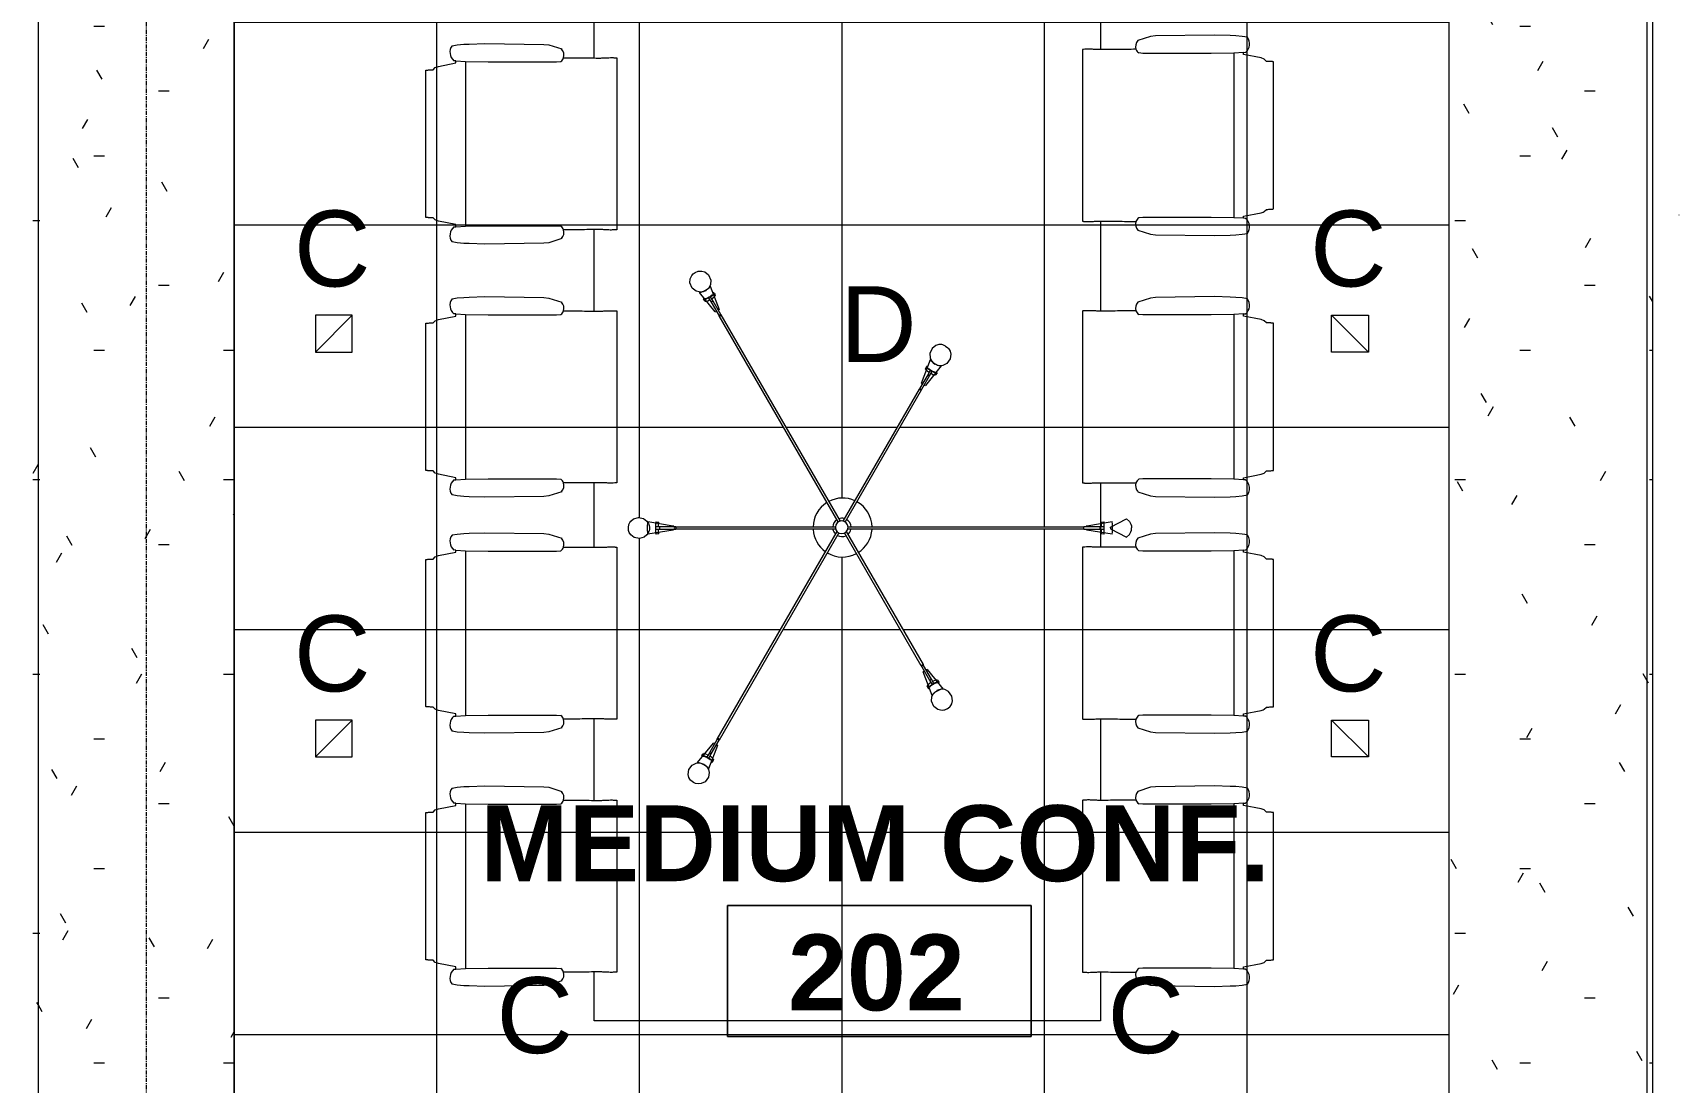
# Model space of a CAD drawing. Header units: inches. Extents: x 29752 to 32426, y -178 to 5722.
# Drawn here: x 30182.9 to 30376.8, y 5151 to 5275.4 of the extents above; entities that cross this region are included whole.
import ezdxf

# ---------------------------------------------------------------- set-up
doc = ezdxf.new("R2010")
doc.units = ezdxf.units.IN
doc.header["$MEASUREMENT"] = 0
doc.linetypes.add('Grid Line 1_2_', pattern=[0.875, 0.5, -0.125, 0.125, -0.125])
for name, color, linetype, lineweight in [('A-AREA-IDEN', 2, 'Continuous', 9), ('A-CLNG-PATT', 13, 'Continuous', 13), ('A-FLOR', 192, 'Continuous', 13), ('A-WALL', 113, 'Continuous', 13), ('A-WALL-PATT', 111, 'Continuous', 13), ('E-LITE-EQPM', 33, 'Continuous', 9), ('E-LITE-EQPM-IDEN', 33, 'Continuous', 9), ('I-FURN', 30, 'Continuous', 9), ('I-WALL', 2, 'Continuous', 13), ('S-GRID', 1, 'Continuous', 9)]:
    doc.layers.add(name, color=color, linetype=linetype, lineweight=lineweight)
doc.styles.add('Arial', font='arial.ttf', dxfattribs={"height": 9})
doc.styles.add('Swis721 Lt BT_B', font='', dxfattribs={"height": 9})
doc.styles.get('Swis721 Lt BT_B').set_extended_font_data('Swis721 Lt BT', bold=True)
pattern_1 = [(0, (0, 0), (30.72, 7.68), [1.267, -21.773, 1.267, -21.773, -122.88]), (0, (0, 0), (30.72, 7.68), [-46.08, 1.267, -44.813, 1.267, -21.773, -53.76]), (0, (0, 0), (30.72, 7.68), [-115.2, 1.267, -14.093, 1.267, -37.133]), (120, (11.52, 3.84), (-22.0110751, 22.7643004), [1.267, -21.773, 1.267, -21.773, -122.88]), (120, (11.52, 3.84), (-22.0110751, 22.7643004), [-46.08, 1.267, -44.813, 1.267, -21.773, -53.76]), (120, (11.52, 3.84), (-22.0110751, 22.7643004), [-115.2, 1.267, -14.093, 1.267, -37.133]), (240, (15.36, 19.2), (-8.7089249, -30.4443004), [1.267, -21.773, 1.267, -21.773, -122.88]), (240, (15.36, 19.2), (-8.7089249, -30.4443004), [-46.08, 1.267, -44.813, 1.267, -21.773, -53.76]), (240, (15.36, 19.2), (-8.7089249, -30.4443004), [-115.2, 1.267, -14.093, 1.267, -37.133])]

# ---------------------------------------------------------------- blocks, each defined once
blk = doc.blocks.new('conf chair - Casters Manual Hgt Adj-5781119-FIRST FLOOR')
at = {"layer": 'I-FURN'}
for p, q in [((-6.49, 11.73), (-7.1, 11.63)), ((-5.72, 11.8), (-6.49, 11.73)), ((-5.07, 11.83), (-5.72, 11.8)), ((-3.21, 11.88), (-5.07, 11.83)), ((3.79, 11.79), (-3.21, 11.88)), ((4.38, 11.72), (3.79, 11.79)), ((5.89, 11.24), (4.38, 11.72)), ((-6.88, 9.85), (-6.65, 9.83)), ((-6.65, 9.83), (-6.65, 9.58)), ((-6.65, 9.83), (-5.49, 9.76)), ((-5.49, 9.76), (-2.81, 9.72)), ((-5.49, -9.76), (-5.49, 9.76)), ((-2.81, 9.72), (5.28, 9.72)), ((5.28, 9.72), (5.78, 9.77)), ((12.44, -10.17), (12.44, 10.17)), ((-10.2, 8.71), (-10.2, -8.71)), ((-9.1, 9.03), (-9.36, 8.77)), ((-8.96, 9.1), (-9.1, 9.03)), ((-8.72, 9.18), (-8.96, 9.1)), ((-6.65, 9.58), (-8.72, 9.18)), ((-9.36, -8.77), (-9.1, -9.03)), ((-9.1, -9.03), (-8.72, -9.18)), ((-8.72, -9.18), (-6.65, -9.58)), ((-6.65, -9.58), (-6.65, -9.83)), ((-7.1, -11.63), (-6.49, -11.73)), ((-6.65, -9.83), (-6.88, -9.85)), ((-6.65, -9.83), (-5.49, -9.76)), ((-5.49, -9.76), (-2.81, -9.72)), ((-2.81, -9.72), (5.28, -9.72)), ((4.38, -11.72), (5.89, -11.24)), ((5.28, -9.72), (5.78, -9.77)), ((-6.49, -11.73), (-5.72, -11.8)), ((-5.72, -11.8), (-5.07, -11.83)), ((-5.07, -11.83), (-3.21, -11.88)), ((-3.21, -11.88), (3.79, -11.79)), ((3.79, -11.79), (4.38, -11.72))]:
    blk.add_line(p, q, dxfattribs=at)
for centre, radius, start, end in [((-6.03, 10.85), 1.32, 144.065, 201.3117), ((-6.03, 10.85), 1.32, 201.3117, 215.6233), ((-6.03, 10.85), 1.32, 215.6233, 229.935), ((5.36, 10.43), 0.781, 302.3218, 343.1534), ((5.03, 10.51), 1.12, 343.9109, 40.257), ((-6.03, -10.85), 1.32, 130.065, 215.935), ((5.36, -10.43), 0.781, 16.8466, 57.6782), ((5.03, -10.51), 1.12, 319.743, 16.0891)]:
    blk.add_arc(centre, radius, start, end, dxfattribs=at)
for points in [[(10.52, 10.17), (9.78, 10.17), (8.3, 10.18), (6.84, 10.2), (6.11, 10.2)], [(11.49, 10.21), (11.33, 10.21), (11, 10.19), (10.68, 10.17), (10.52, 10.17)], [(-10.2, -8.71), (-10.2, -8.72), (-10.18, -8.72), (-10.13, -8.73), (-10.07, -8.74), (-9.98, -8.75), (-9.91, -8.75), (-9.88, -8.76)], [(6.11, -10.2), (6.84, -10.2), (8.3, -10.18), (9.78, -10.17), (10.52, -10.17)], [(10.52, -10.17), (10.68, -10.17), (11, -10.19), (11.33, -10.21), (11.49, -10.21)]]:
    blk.add_open_spline(points, degree=3, dxfattribs=at)
for points, knots in [([(12.44, 10.17), (12.44, 10.17), (12.43, 10.18), (12.4, 10.19), (12.34, 10.19), (12.27, 10.2), (12.19, 10.21), (12.05, 10.21), (11.82, 10.22), (11.61, 10.22), (11.49, 10.21)], [0, 0, 0, 0, 0.090909, 0.181818, 0.272727, 0.363636, 0.454545, 0.545455, 0.727273, 1, 1, 1, 1]), ([(-9.36, 8.77), (-9.55, 8.77), (-9.82, 8.76), (-10.04, 8.74), (-10.13, 8.73), (-10.18, 8.72), (-10.2, 8.72), (-10.2, 8.71)], [0, 0, 0, 0, 0.444444, 0.666667, 0.777778, 0.888889, 1, 1, 1, 1]), ([(-9.88, -8.76), (-9.84, -8.76), (-9.73, -8.76), (-9.55, -8.77), (-9.41, -8.77), (-9.36, -8.77)], [0.5555556, 0.5555556, 0.5555556, 0.5555556, 0.6666667, 0.8888889, 1, 1, 1, 1]), ([(11.49, -10.21), (11.57, -10.22), (11.74, -10.22), (12.06, -10.21), (12.36, -10.2), (12.43, -10.18), (12.44, -10.17)], [0, 0, 0, 0, 0.181818, 0.363636, 0.727273, 1, 1, 1, 1])]:
    blk.add_open_spline(points, degree=3, knots=knots, dxfattribs=at)
blk = doc.blocks.new('conf chair - Casters Manual Hgt Adj-V1-FIRST FLOOR')
at = {"layer": 'I-FURN'}
for p, q in [((-6.49, 11.73), (-7.1, 11.63)), ((-5.72, 11.8), (-6.49, 11.73)), ((-5.07, 11.83), (-5.72, 11.8)), ((-3.21, 11.88), (-5.07, 11.83)), ((3.79, 11.79), (-3.21, 11.88)), ((4.38, 11.72), (3.79, 11.79)), ((5.89, 11.24), (4.38, 11.72)), ((-6.88, 9.85), (-6.65, 9.83)), ((-6.65, 9.83), (-6.65, 9.58)), ((-6.65, 9.83), (-5.49, 9.76)), ((-5.49, 9.76), (-2.81, 9.72)), ((-5.49, -9.76), (-5.49, 9.76)), ((-2.81, 9.72), (5.28, 9.72)), ((5.28, 9.72), (5.78, 9.77)), ((12.44, -10.17), (12.44, 10.17)), ((-10.2, 8.71), (-10.2, -8.71)), ((-9.1, 9.03), (-9.36, 8.77)), ((-8.96, 9.1), (-9.1, 9.03)), ((-8.72, 9.18), (-8.96, 9.1)), ((-6.65, 9.58), (-8.72, 9.18)), ((-9.36, -8.77), (-9.1, -9.03)), ((-9.1, -9.03), (-8.72, -9.18)), ((-8.72, -9.18), (-6.65, -9.58)), ((-6.65, -9.58), (-6.65, -9.83)), ((-7.1, -11.63), (-6.49, -11.73)), ((-6.65, -9.83), (-6.88, -9.85)), ((-6.65, -9.83), (-5.49, -9.76)), ((-5.49, -9.76), (-2.81, -9.72)), ((-2.81, -9.72), (5.28, -9.72)), ((4.38, -11.72), (5.89, -11.24)), ((5.28, -9.72), (5.78, -9.77)), ((-6.49, -11.73), (-5.72, -11.8)), ((-5.72, -11.8), (-5.07, -11.83)), ((-5.07, -11.83), (-3.21, -11.88)), ((-3.21, -11.88), (3.79, -11.79)), ((3.79, -11.79), (4.38, -11.72))]:
    blk.add_line(p, q, dxfattribs=at)
for centre, radius, start, end in [((-6.03, 10.85), 1.32, 144.065, 229.935), ((5.36, 10.43), 0.781, 302.3218, 343.1534), ((5.03, 10.51), 1.12, 343.9109, 40.257), ((-6.03, -10.85), 1.32, 130.065, 187.3117), ((-6.03, -10.85), 1.32, 187.3117, 215.935), ((5.36, -10.43), 0.781, 16.8466, 57.6782), ((5.03, -10.51), 1.12, 319.743, 16.0891)]:
    blk.add_arc(centre, radius, start, end, dxfattribs=at)
for points in [[(10.52, 10.17), (9.78, 10.17), (8.3, 10.18), (6.84, 10.2), (6.11, 10.2)], [(11.49, 10.21), (11.33, 10.21), (11, 10.19), (10.68, 10.17), (10.52, 10.17)], [(-10.2, -8.71), (-10.2, -8.72), (-10.18, -8.72), (-10.13, -8.73), (-10.09, -8.74), (-10.06, -8.74)], [(-10.06, -8.74), (-10.04, -8.74), (-10.01, -8.75), (-9.98, -8.75)], [(6.11, -10.2), (6.84, -10.2), (7.57, -10.19), (8.31, -10.18)], [(8.31, -10.18), (9.04, -10.18), (9.78, -10.17), (10.52, -10.17)], [(10.52, -10.17), (10.68, -10.17), (11, -10.19), (11.33, -10.21), (11.49, -10.21)]]:
    blk.add_open_spline(points, degree=3, dxfattribs=at)
for points, knots in [([(12.44, 10.17), (12.44, 10.17), (12.43, 10.18), (12.4, 10.19), (12.34, 10.19), (12.27, 10.2), (12.19, 10.21), (12.05, 10.21), (11.82, 10.22), (11.61, 10.22), (11.49, 10.21)], [0, 0, 0, 0, 0.090909, 0.181818, 0.272727, 0.363636, 0.454545, 0.545455, 0.727273, 1, 1, 1, 1]), ([(-9.36, 8.77), (-9.55, 8.77), (-9.82, 8.76), (-10.04, 8.74), (-10.13, 8.73), (-10.18, 8.72), (-10.2, 8.72), (-10.2, 8.71)], [0, 0, 0, 0, 0.444444, 0.666667, 0.777778, 0.888889, 1, 1, 1, 1]), ([(-9.98, -8.75), (-9.95, -8.75), (-9.88, -8.76), (-9.73, -8.76), (-9.55, -8.77), (-9.41, -8.77), (-9.36, -8.77)], [0.4444444, 0.4444444, 0.4444444, 0.4444444, 0.5555556, 0.6666667, 0.8888889, 1, 1, 1, 1]), ([(11.49, -10.21), (11.57, -10.22), (11.74, -10.22), (12.06, -10.21), (12.36, -10.2), (12.43, -10.18), (12.44, -10.17)], [0, 0, 0, 0, 0.181818, 0.363636, 0.727273, 1, 1, 1, 1])]:
    blk.add_open_spline(points, degree=3, knots=knots, dxfattribs=at)
blk = doc.blocks.new('conf chair - Casters Manual Hgt Adj-5791268-FIRST FLOOR')
at = {"layer": 'I-FURN'}
for p, q in [((-7.1, 11.63), (-6.49, 11.73)), ((-6.49, 11.73), (-5.72, 11.8)), ((-5.72, 11.8), (-5.07, 11.83)), ((-5.07, 11.83), (-3.21, 11.88)), ((-3.21, 11.88), (3.79, 11.79)), ((3.79, 11.79), (4.38, 11.72)), ((4.38, 11.72), (5.89, 11.24)), ((-6.65, 9.83), (-6.88, 9.85)), ((-6.65, 9.58), (-6.65, 9.83)), ((-6.65, 9.83), (-5.49, 9.76)), ((-5.49, 9.76), (-2.81, 9.72)), ((-5.49, 9.76), (-5.49, -9.76)), ((-2.81, 9.72), (5.28, 9.72)), ((5.28, 9.72), (5.78, 9.77)), ((12.44, 10.17), (12.44, -10.17)), ((-10.2, -8.71), (-10.2, 8.71)), ((-9.36, 8.77), (-9.1, 9.03)), ((-9.1, 9.03), (-8.72, 9.18)), ((-8.72, 9.18), (-6.65, 9.58)), ((-9.1, -9.03), (-9.36, -8.77)), ((-8.96, -9.1), (-9.1, -9.03)), ((-8.72, -9.18), (-8.96, -9.1)), ((-6.65, -9.58), (-8.72, -9.18)), ((-6.65, -9.83), (-6.65, -9.58)), ((-6.49, -11.73), (-7.1, -11.63)), ((-6.88, -9.85), (-6.65, -9.83)), ((-6.65, -9.83), (-5.49, -9.76)), ((-5.49, -9.76), (-2.81, -9.72)), ((-2.81, -9.72), (5.28, -9.72)), ((5.89, -11.24), (4.38, -11.72)), ((5.28, -9.72), (5.78, -9.77)), ((-5.72, -11.8), (-6.49, -11.73)), ((-5.07, -11.83), (-5.72, -11.8)), ((-3.21, -11.88), (-5.07, -11.83)), ((3.79, -11.79), (-3.21, -11.88)), ((4.38, -11.72), (3.79, -11.79))]:
    blk.add_line(p, q, dxfattribs=at)
for centre, radius, start, end in [((-6.03, 10.85), 1.32, 144.065, 229.935), ((5.36, 10.43), 0.781, 302.3218, 343.1534), ((5.03, 10.51), 1.12, 343.9109, 40.257), ((-6.03, -10.85), 1.32, 130.065, 215.935), ((5.36, -10.43), 0.781, 16.8466, 57.6782), ((5.03, -10.51), 1.12, 319.743, 16.0891)]:
    blk.add_arc(centre, radius, start, end, dxfattribs=at)
for points in [[(6.11, 10.2), (6.84, 10.2), (8.3, 10.18), (9.78, 10.17), (10.52, 10.17)], [(10.52, 10.17), (10.68, 10.17), (11, 10.19), (11.33, 10.21), (11.49, 10.21)], [(10.52, -10.17), (9.78, -10.17), (8.3, -10.18), (6.84, -10.2), (6.11, -10.2)], [(11.49, -10.21), (11.33, -10.21), (11, -10.19), (10.68, -10.17), (10.52, -10.17)]]:
    blk.add_open_spline(points, degree=3, dxfattribs=at)
for points, knots in [([(11.49, 10.21), (11.61, 10.22), (11.82, 10.22), (12.05, 10.21), (12.19, 10.21), (12.27, 10.2), (12.34, 10.19), (12.4, 10.19), (12.43, 10.18), (12.44, 10.17), (12.44, 10.17)], [-1, -1, -1, -1, -0.727273, -0.545455, -0.454545, -0.363636, -0.272727, -0.181818, -0.090909, 0, 0, 0, 0]), ([(-10.2, 8.71), (-10.2, 8.72), (-10.18, 8.72), (-10.13, 8.73), (-10.04, 8.74), (-9.82, 8.76), (-9.55, 8.77), (-9.36, 8.77)], [-1, -1, -1, -1, -0.888889, -0.777778, -0.666667, -0.444444, 0, 0, 0, 0]), ([(-9.36, -8.77), (-9.41, -8.77), (-9.55, -8.77), (-9.73, -8.76), (-9.88, -8.76), (-9.98, -8.75), (-10.07, -8.74), (-10.13, -8.73), (-10.18, -8.72), (-10.2, -8.72), (-10.2, -8.71)], [-1, -1, -1, -1, -0.888889, -0.666667, -0.555556, -0.444444, -0.333333, -0.222222, -0.111111, 0, 0, 0, 0]), ([(12.44, -10.17), (12.43, -10.18), (12.36, -10.2), (12.06, -10.21), (11.74, -10.22), (11.57, -10.22), (11.49, -10.21)], [-1, -1, -1, -1, -0.727273, -0.363636, -0.181818, 0, 0, 0, 0])]:
    blk.add_open_spline(points, degree=3, knots=knots, dxfattribs=at)
blk = doc.blocks.new('conf chair - Casters Manual Hgt Adj-V2-FIRST FLOOR')
at = {"layer": 'I-FURN'}
for p, q in [((-6.49, 11.73), (-7.1, 11.63)), ((-5.72, 11.8), (-6.49, 11.73)), ((-5.07, 11.83), (-5.72, 11.8)), ((-3.21, 11.88), (-5.07, 11.83)), ((3.79, 11.79), (-3.21, 11.88)), ((4.38, 11.72), (3.79, 11.79)), ((5.89, 11.24), (4.38, 11.72)), ((-6.88, 9.85), (-6.65, 9.83)), ((-6.65, 9.83), (-6.65, 9.58)), ((-6.65, 9.83), (-5.49, 9.76)), ((-5.49, 9.76), (-2.81, 9.72)), ((-5.49, -9.76), (-5.49, 9.76)), ((-2.81, 9.72), (5.28, 9.72)), ((5.28, 9.72), (5.78, 9.77)), ((12.44, -10.17), (12.44, 10.17)), ((-10.2, 8.71), (-10.2, -8.71)), ((-9.1, 9.03), (-9.36, 8.77)), ((-8.96, 9.1), (-9.1, 9.03)), ((-8.72, 9.18), (-8.96, 9.1)), ((-6.65, 9.58), (-8.72, 9.18)), ((-9.36, -8.77), (-9.1, -9.03)), ((-9.1, -9.03), (-8.72, -9.18)), ((-8.72, -9.18), (-6.65, -9.58)), ((-6.65, -9.58), (-6.65, -9.83)), ((-7.1, -11.63), (-6.49, -11.73)), ((-6.65, -9.83), (-6.88, -9.85)), ((-6.65, -9.83), (-5.49, -9.76)), ((-5.49, -9.76), (-2.81, -9.72)), ((-2.81, -9.72), (5.28, -9.72)), ((4.38, -11.72), (5.89, -11.24)), ((5.28, -9.72), (5.78, -9.77)), ((-6.49, -11.73), (-5.72, -11.8)), ((-5.72, -11.8), (-5.07, -11.83)), ((-5.07, -11.83), (-3.21, -11.88)), ((-3.21, -11.88), (3.79, -11.79)), ((3.79, -11.79), (4.38, -11.72))]:
    blk.add_line(p, q, dxfattribs=at)
for centre, radius, start, end in [((-6.03, 10.85), 1.32, 144.065, 229.935), ((5.36, 10.43), 0.781, 302.3218, 343.1534), ((5.03, 10.51), 1.12, 343.9109, 40.257), ((-6.03, -10.85), 1.32, 130.065, 215.935), ((5.36, -10.43), 0.781, 16.8466, 57.6782), ((5.03, -10.51), 1.12, 319.743, 16.0891)]:
    blk.add_arc(centre, radius, start, end, dxfattribs=at)
for points in [[(10.52, 10.17), (9.78, 10.17), (8.3, 10.18), (6.84, 10.2), (6.11, 10.2)], [(11.49, 10.21), (11.33, 10.21), (11, 10.19), (10.68, 10.17), (10.52, 10.17)], [(6.11, -10.2), (6.84, -10.2), (8.3, -10.18), (9.78, -10.17), (10.52, -10.17)], [(10.52, -10.17), (10.68, -10.17), (11, -10.19), (11.33, -10.21), (11.49, -10.21)]]:
    blk.add_open_spline(points, degree=3, dxfattribs=at)
for points, knots in [([(12.44, 10.17), (12.44, 10.17), (12.43, 10.18), (12.4, 10.19), (12.34, 10.19), (12.27, 10.2), (12.19, 10.21), (12.05, 10.21), (11.82, 10.22), (11.61, 10.22), (11.49, 10.21)], [0, 0, 0, 0, 0.090909, 0.181818, 0.272727, 0.363636, 0.454545, 0.545455, 0.727273, 1, 1, 1, 1]), ([(-9.36, 8.77), (-9.55, 8.77), (-9.82, 8.76), (-10.04, 8.74), (-10.13, 8.73), (-10.18, 8.72), (-10.2, 8.72), (-10.2, 8.71)], [0, 0, 0, 0, 0.444444, 0.666667, 0.777778, 0.888889, 1, 1, 1, 1]), ([(-10.2, -8.71), (-10.2, -8.72), (-10.18, -8.72), (-10.13, -8.73), (-10.07, -8.74), (-9.98, -8.75), (-9.88, -8.76), (-9.73, -8.76), (-9.55, -8.77), (-9.41, -8.77), (-9.36, -8.77)], [0, 0, 0, 0, 0.111111, 0.222222, 0.333333, 0.444444, 0.555556, 0.666667, 0.888889, 1, 1, 1, 1]), ([(11.49, -10.21), (11.57, -10.22), (11.74, -10.22), (12.06, -10.21), (12.36, -10.2), (12.43, -10.18), (12.44, -10.17)], [0, 0, 0, 0, 0.181818, 0.363636, 0.727273, 1, 1, 1, 1])]:
    blk.add_open_spline(points, degree=3, knots=knots, dxfattribs=at)
blk = doc.blocks.new('Furniture 18 - Furniture 1-5987609-FIRST FLOOR')
at = {"layer": 'I-FURN'}
for p, q in [((30249.39, 5281.38), (30255.6, 5281.38)), ((30249.39, 5272.4), (30249.39, 5281.38)), ((30276, 5281.38), (30283.6, 5281.38)), ((30304, 5281.38), (30309.39, 5281.38)), ((30309.39, 5281.38), (30309.39, 5273.4)), ((30249.39, 5242.4), (30249.39, 5252.06)), ((30309.39, 5253.06), (30309.39, 5242.4)), ((30249.39, 5214.4), (30249.39, 5222.06)), ((30309.39, 5222.06), (30309.39, 5214.4)), ((30249.39, 5184.4), (30249.39, 5194.06)), ((30309.39, 5194.06), (30309.39, 5184.4)), ((30249.39, 5158.25), (30249.39, 5164.06)), ((30309.39, 5164.06), (30309.39, 5158.25)), ((30309.39, 5158.25), (30249.39, 5158.25))]:
    blk.add_line(p, q, dxfattribs=at)
blk = doc.blocks.new('L-PENDANT_CHURCH CHANDELIER - L-PENDANT_CHURCH CHANDELIER-6231371-FIRST FLOOR')
at = {"layer": 'E-LITE-EQPM'}
for p, q in [((-15, 25.63), (-16.89, 27.93)), ((-15.57, 27.41), (-15.79, 27.28)), ((-15.79, 27.28), (-15.49, 26.77)), ((-15.59, 28.68), (-14.53, 25.9)), ((-15.27, 26.89), (-15.57, 27.41)), ((-15.11, 27.85), (-15.01, 27.57)), ((-16.2, 26.88), (-16.4, 27.11)), ((-15.27, 26.89), (-15.49, 26.77)), ((-15.49, 26.77), (-14.56, 25.16)), ((-14.35, 25.29), (-15.27, 26.89)), ((-14.37, 25.25), (-14.45, 25.21)), ((-14.28, 25.18), (-14.35, 25.29)), ((-14.34, 25.27), (-0.22, 0.82)), ((-14.56, 25.16), (-14.5, 25.05)), ((-0.44, 0.71), (-14.55, 25.15)), ((-14.45, 25.21), (-14.52, 25.16)), ((-14.28, 25.17), (-14.5, 25.05)), ((9.42, 17.18), (10.48, 19.96)), ((10.17, 18.17), (9.24, 16.56)), ((9.46, 16.44), (10.39, 18.04)), ((11.78, 19.21), (9.9, 16.9)), ((9.91, 18.84), (10.01, 19.12)), ((10.47, 18.68), (10.17, 18.17)), ((10.39, 18.04), (10.17, 18.17)), ((10.39, 18.04), (10.64, 18.49)), ((10.68, 18.56), (10.47, 18.68)), ((10.65, 18.5), (10.68, 18.56)), ((11.29, 18.38), (11.1, 18.15)), ((0.15, 0.82), (9.18, 16.45)), ((9.4, 16.33), (0.38, 0.72)), ((9.24, 16.56), (9.18, 16.45)), ((9.18, 16.45), (9.21, 16.51)), ((9.18, 16.46), (9.2, 16.49)), ((9.29, 16.39), (9.18, 16.45)), ((9.39, 16.32), (9.18, 16.45)), ((9.42, 16.37), (9.2, 16.49)), ((9.4, 16.33), (9.29, 16.39)), ((9.4, 16.33), (9.46, 16.44)), ((9.43, 16.38), (9.4, 16.33)), ((9.42, 16.37), (9.4, 16.33)), ((-22.99, 0.75), (-20, 0.27)), ((-21.6, 0.12), (-22.07, 0.12)), ((-22.07, 0.12), (-22.07, -0.13)), ((-22.06, 0.54), (-22.04, 0.66)), ((-22.02, 0.74), (-21.72, 0.69)), ((-19.84, 0.12), (-21.6, 0.12)), ((-21.6, 0.12), (-21.6, -0.13)), ((-19.84, 0.12), (-0.76, 0.12)), ((-19.67, 0.12), (-19.84, 0.12)), ((-19.66, 0.12), (-19.66, -0.13)), ((0.72, 0.12), (28.65, 0.12)), ((28.65, 0.12), (28.72, 0.12)), ((28.65, -0.13), (28.65, 0.12)), ((28.82, 0.12), (28.65, 0.12)), ((28.66, 0.12), (28.68, 0.12)), ((28.68, -0.13), (28.68, 0.12)), ((30.59, 0.12), (28.82, 0.12)), ((29.02, 0.27), (32.02, 0.75)), ((31.07, 0.12), (30.59, 0.12)), ((30.59, -0.13), (30.59, 0.12)), ((30.74, 0.69), (31.04, 0.74)), ((31.05, 0.7), (31.07, 0.57)), ((31.07, -0.13), (31.07, 0.12)), ((-20, -0.27), (-22.99, -0.75)), ((-22.07, -0.13), (-21.6, -0.13)), ((-22.04, -0.66), (-22.06, -0.54)), ((-21.72, -0.69), (-22.02, -0.74)), ((-21.6, -0.13), (-19.84, -0.13)), ((-0.74, -0.13), (-19.84, -0.13)), ((-19.84, -0.13), (-19.67, -0.13)), ((-14.77, -25.02), (-0.56, -0.42)), ((-0.35, -0.56), (-14.55, -25.15)), ((9.39, -16.33), (0.3, -0.58)), ((0.5, -0.43), (9.61, -16.2)), ((28.65, -0.13), (0.69, -0.13)), ((28.72, -0.13), (28.65, -0.13)), ((28.65, -0.13), (28.82, -0.13)), ((28.68, -0.13), (28.66, -0.13)), ((28.82, -0.13), (30.59, -0.13)), ((32.02, -0.75), (29.02, -0.27)), ((30.59, -0.13), (31.07, -0.13)), ((31.04, -0.74), (30.74, -0.69)), ((31.07, -0.57), (31.05, -0.7)), ((9.39, -16.32), (9.6, -16.2)), ((9.39, -16.33), (9.5, -16.27)), ((9.42, -16.38), (9.39, -16.33)), ((9.42, -16.37), (9.39, -16.33)), ((9.39, -16.33), (9.46, -16.44)), ((9.42, -16.37), (9.63, -16.25)), ((9.46, -16.44), (10.38, -18.04)), ((9.5, -16.27), (9.61, -16.2)), ((9.61, -16.2), (9.64, -16.26)), ((9.67, -16.32), (9.61, -16.2)), ((9.61, -16.21), (9.63, -16.25)), ((10.7, -19.84), (9.64, -17.05)), ((10.6, -17.92), (9.67, -16.32)), ((10.11, -16.78), (11.99, -19.09)), ((10.22, -19), (10.12, -18.72)), ((10.38, -18.04), (10.6, -17.92)), ((10.38, -18.04), (10.68, -18.56)), ((10.9, -18.43), (10.6, -17.92)), ((10.68, -18.56), (10.9, -18.43)), ((11.31, -18.03), (11.5, -18.26)), ((-14.78, -25.04), (-15.7, -26.64)), ((-15.49, -26.77), (-14.56, -25.17)), ((-14.71, -24.93), (-14.78, -25.04)), ((-14.74, -25.04), (-14.66, -25.09)), ((-14.71, -24.92), (-14.49, -25.05)), ((-14.66, -25.09), (-14.58, -25.13)), ((-14.56, -25.17), (-14.5, -25.05)), ((-17.1, -27.81), (-15.22, -25.5)), ((-16.61, -26.98), (-16.42, -26.76)), ((-15.7, -26.64), (-16, -27.16)), ((-14.74, -25.78), (-15.8, -28.56)), ((-15.78, -27.28), (-15.49, -26.77)), ((-15.7, -26.64), (-15.49, -26.77)), ((-16, -27.16), (-15.78, -27.28)), ((-15.23, -27.44), (-15.33, -27.72))]:
    blk.add_line(p, q, dxfattribs=at)
at = {"layer": 'E-LITE-EQPM', "flags": 128}
for points in [[(-16.13, 28.13), (-16.48, 28), (-16.57, 27.98), (-16.71, 27.97), (-16.93, 27.98), (-17.28, 28.08), (-17.73, 28.43), (-18, 29.04), (-17.96, 29.55), (-17.8, 29.91), (-17.61, 30.14), (-17.4, 30.29), (-17.38, 30.3)], [(-17.38, 30.3), (-17.04, 30.43), (-16.95, 30.45), (-16.81, 30.46), (-16.59, 30.45), (-16.24, 30.35), (-15.79, 30), (-15.52, 29.39), (-15.56, 28.88), (-15.72, 28.52), (-15.91, 28.3), (-16.12, 28.14), (-16.13, 28.13)], [(12.28, 21.57), (11.94, 21.71), (11.85, 21.73), (11.71, 21.74), (11.48, 21.73), (11.13, 21.63), (10.68, 21.28), (10.42, 20.67), (10.45, 20.15), (10.62, 19.8), (10.81, 19.57), (11.01, 19.42), (11.03, 19.41)], [(12.28, 21.57), (12.57, 21.35), (12.63, 21.27), (12.71, 21.16), (12.81, 20.96), (12.9, 20.61), (12.82, 20.04), (12.43, 19.51), (11.96, 19.28), (11.57, 19.24), (11.28, 19.3), (11.05, 19.4), (11.03, 19.41)], [(-25.3, 0), (-25.29, 0.15), (-25.26, 0.35), (-25.23, 0.41), (-25.2, 0.5), (-25.14, 0.63), (-25, 0.82), (-24.7, 1.07), (-24.12, 1.25), (-23.5, 1.12), (-23.11, 0.82), (-22.92, 0.52), (-22.84, 0.28), (-22.81, 0.11), (-22.8, 0)], [(-22.8, 0), (-22.81, -0.15), (-22.85, -0.35), (-22.87, -0.41), (-22.91, -0.5), (-22.97, -0.63), (-23.11, -0.82), (-23.41, -1.07), (-23.99, -1.25), (-24.61, -1.12), (-25, -0.82), (-25.19, -0.52), (-25.27, -0.28), (-25.3, -0.11), (-25.3, 0)], [(31.83, 0), (31.83, 0.11), (33.73, 1.07), (34.07, 0.76), (34.24, 0.47), (34.3, 0.25), (34.32, 0.1), (34.33, 0)], [(31.83, 0), (31.83, -0.11), (33.73, -1.07), (34.07, -0.76), (34.24, -0.47), (34.3, -0.25), (34.32, -0.1), (34.33, 0)], [(12.49, -21.45), (12.15, -21.59), (12.06, -21.6), (11.92, -21.62), (11.7, -21.61), (11.35, -21.5), (10.89, -21.15), (10.63, -20.54), (10.66, -20.03), (10.83, -19.67), (11.02, -19.45), (11.23, -19.3), (11.24, -19.29)], [(12.49, -21.45), (12.78, -21.22), (12.84, -21.15), (12.92, -21.04), (13.03, -20.84), (13.11, -20.48), (13.03, -19.92), (12.64, -19.38), (12.18, -19.16), (11.79, -19.12), (11.5, -19.17), (11.26, -19.28), (11.24, -19.29)], [(-17.6, -30.18), (-17.88, -29.95), (-17.95, -29.88), (-18.03, -29.76), (-18.13, -29.56), (-18.22, -29.21), (-18.14, -28.64), (-17.74, -28.11), (-17.28, -27.88), (-16.89, -27.85), (-16.6, -27.9), (-16.36, -28), (-16.35, -28.01)], [(-16.35, -28.01), (-16.06, -28.24), (-16, -28.31), (-15.92, -28.42), (-15.81, -28.62), (-15.73, -28.98), (-15.81, -29.54), (-16.2, -30.08), (-16.66, -30.3), (-17.05, -30.34), (-17.34, -30.29), (-17.58, -30.19), (-17.6, -30.18)]]:
    blk.add_lwpolyline(points, dxfattribs=at)
at = {"layer": 'E-LITE-EQPM'}
for centre, radius, start, end in [((0.08, 0.05), 3.5, 121.9993, 178.9348), ((0.08, 0.05), 3.5, 65.1645, 118.0246), ((0.08, 0.05), 3.5, 1.0981, 61.2042), ((0, 0.06), 1.09, 123.1093, 176.9186), ((-0.02, 0.09), 0.75, 0, 180), ((-0.02, 0.09), 0.75, 180, 360), ((0, 0.06), 1.09, 75, 110.2417), ((0, 0.06), 1.09, 3.1093, 60), ((0.08, 0.05), 3.5, 183.5659, 234.8587), ((0, 0.06), 1.09, 191.9279, 225), ((0, 0.06), 1.09, 240.0089, 296.9323), ((0, 0.06), 1.09, 309.7827, 348.0721), ((0.08, 0.05), 3.5, 301.7925, 356.4341), ((0.08, 0.05), 3.5, 238.8342, 298.0379)]:
    blk.add_arc(centre, radius, start, end, dxfattribs=at)
for centre, major_axis, ratio, start_param, end_param in [((-16.24, 28.31), (0.65, 0.375), 0.194808, 2.960092, 4.712389), ((-15.76, 27.48), (0.642, 0.371), 0.194808, 2.610643, 4.712389), ((-15.77, 27.5), (0.522, 0.301), 0.194808, 3.141593, 3.683802), ((-16.24, 28.31), (0.65, 0.375), 0.194808, 4.712389, 6.283185), ((-15.77, 27.5), (0.522, 0.301), 0.194808, 3.719187, 3.926991), ((-15.77, 27.5), (0.522, 0.301), 0.194808, 3.941701, 4.712389), ((-15.77, 27.5), (0.522, 0.301), 0.194808, 4.712389, 5.483077), ((-15.76, 27.48), (0.642, 0.371), 0.194808, 4.712389, 6.814135), ((-15.61, 27.23), (0.596, 0.344), 0.194808, 4.95578, 6.283185), ((-15.77, 27.5), (0.522, 0.301), 0.194808, 5.740976, 6.488276), ((-15.61, 27.23), (0.596, 0.344), 0.194808, 3.141593, 4.437096), ((-14.77, 25.77), (0.238, 0.137), 0.194808, 2.617994, 4.162446), ((-14.77, 25.77), (0.238, 0.137), 0.194808, 5.497787, 6.806784), ((11.13, 19.59), (-0.65, 0.375), 0.194808, 6.117786, 7.853982), ((11.13, 19.59), (-0.65, 0.375), 0.194808, 1.570796, 3.350473), ((10.51, 18.5), (-0.596, 0.344), 0.194808, 0, 1.369182), ((10.65, 18.76), (-0.642, 0.371), 0.194808, 5.752235, 7.853982), ((10.66, 18.78), (-0.522, 0.301), 0.194808, 0, 0.542209), ((10.66, 18.78), (-0.522, 0.301), 0.194808, 0.800108, 1.570796), ((10.65, 18.76), (-0.642, 0.371), 0.194808, 1.570796, 3.584131), ((10.51, 18.5), (-0.596, 0.344), 0.194808, 1.846089, 3.141593), ((10.66, 18.78), (-0.522, 0.301), 0.194808, 1.570796, 2.563998), ((10.66, 18.78), (-0.522, 0.301), 0.194808, 2.599384, 3.242567), ((9.66, 17.04), (-0.238, 0.137), 0.194808, 0.031462, 0.785398), ((9.66, 17.04), (-0.238, 0.137), 0.194808, 2.120739, 3.665191), ((-23, 0), (0, 0.75), 0.079821, 0, 1.570796), ((-22.04, 0), (0, 0.602), 0.079821, 0.799309, 1.570796), ((-22.02, 0), (0, 0.741), 0.079821, 0, 1.570796), ((-22.04, 0), (0, 0.602), 0.079821, 0.471401, 0.785398), ((-21.72, 0), (0, 0.689), 0.079821, 0, 1.369182), ((-21.72, 0), (0, 0.689), 0.079821, 5.647748, 6.269065), ((-20, 0), (0, 0.275), 0.079821, 5.262332, 7.304039), ((-19.84, 0), (0, 0.125), 0.247829, 1.308997, 1.570796), ((28.65, 0), (0, 0.125), 0.175656, 4.712389, 6.283185), ((29.02, 0), (0, 0.275), 0.058856, 5.262332, 7.304039), ((30.74, 0), (0, 0.689), 0.058856, 0.010396, 0.629124), ((30.74, 0), (0, 0.689), 0.058856, 4.914004, 6.283185), ((31.04, 0), (0, 0.741), 0.058856, 4.712389, 6.283185), ((31.06, 0), (0, 0.602), 0.058856, 5.497787, 6.283185), ((31.06, 0), (0, 0.602), 0.058856, 4.712389, 5.483818), ((32.02, 0), (0, 0.75), 0.058856, 4.712389, 6.283185), ((-23, 0), (0, 0.75), 0.079821, 1.570796, 3.141593), ((-22.04, 0), (0, 0.602), 0.079821, 1.570796, 2.342284), ((-22.02, 0), (0, 0.741), 0.079821, 1.570796, 3.141593), ((-22.04, 0), (0, 0.602), 0.079821, 2.356194, 2.670192), ((-21.72, 0), (0, 0.689), 0.079821, 1.830352, 3.141593), ((-21.72, 0), (0, 0.689), 0.079821, 3.155713, 3.77703), ((-20, 0), (0, 0.275), 0.079821, 2.278784, 4.004401), ((-19.84, 0), (0, 0.125), 0.247829, 1.570796, 1.832596), ((28.65, 0), (0, 0.125), 0.175656, 3.141593, 4.712389), ((29.02, 0), (0, 0.275), 0.058856, 2.278784, 4.004401), ((30.74, 0), (0, 0.689), 0.058856, 2.512469, 3.131197), ((30.74, 0), (0, 0.689), 0.058856, 3.141593, 4.452834), ((31.04, 0), (0, 0.741), 0.058856, 3.141593, 4.712389), ((31.06, 0), (0, 0.602), 0.058856, 3.141593, 3.926991), ((31.06, 0), (0, 0.602), 0.058856, 3.94096, 4.712389), ((32.02, 0), (0, 0.75), 0.058856, 3.141593, 4.712389), ((9.88, -16.92), (0.238, 0.137), 0.194808, 2.356194, 3.11013), ((9.88, -16.92), (0.238, 0.137), 0.194808, 5.759587, 7.304039), ((10.72, -18.38), (0.596, 0.344), 0.194808, 1.814187, 3.141593), ((10.87, -18.63), (0.642, 0.371), 0.194808, 1.570796, 3.672543), ((10.88, -18.65), (0.522, 0.301), 0.194808, 2.563998, 3.141593), ((10.88, -18.65), (0.522, 0.301), 0.194808, 2.356194, 2.479489), ((10.88, -18.65), (0.522, 0.301), 0.194808, 1.570796, 2.341485), ((11.35, -19.47), (0.65, 0.375), 0.194808, 1.570796, 3.350473), ((10.87, -18.63), (0.642, 0.371), 0.194808, 5.752235, 7.853982), ((10.72, -18.38), (0.596, 0.344), 0.194808, 0, 1.295504), ((10.88, -18.65), (0.522, 0.301), 0.194808, 0.800108, 1.570796), ((10.88, -18.65), (0.522, 0.301), 0.194808, 0.577594, 0.785398), ((11.35, -19.47), (0.65, 0.375), 0.194808, 0, 1.570796), ((10.88, -18.65), (0.522, 0.301), 0.194808, 0, 0.542209), ((-15.97, -27.36), (-0.642, 0.371), 0.194808, 4.712389, 6.814135), ((-15.98, -27.38), (-0.522, 0.301), 0.194808, 5.740976, 6.283185), ((-15.82, -27.1), (-0.596, 0.344), 0.194808, 4.987682, 6.283185), ((-15.98, -27.38), (-0.522, 0.301), 0.194808, 5.497787, 5.705591), ((-15.98, -27.38), (-0.522, 0.301), 0.194808, 4.712389, 5.483077), ((-15.82, -27.1), (-0.596, 0.344), 0.194808, 3.141593, 4.510774), ((-14.98, -25.64), (-0.238, 0.137), 0.194808, 5.262332, 6.806784), ((-14.98, -25.64), (-0.238, 0.137), 0.194808, 2.617994, 3.926991), ((-16.45, -28.19), (-0.65, 0.375), 0.194808, 4.712389, 6.458911), ((-16.45, -28.19), (-0.65, 0.375), 0.194808, 2.960092, 4.712389), ((-15.98, -27.38), (-0.522, 0.301), 0.194808, 3.926991, 4.712389), ((-15.97, -27.36), (-0.642, 0.371), 0.194808, 2.610643, 4.712389), ((-15.98, -27.38), (-0.522, 0.301), 0.194808, 2.936502, 3.683802)]:
    blk.add_ellipse(centre, major_axis=major_axis, ratio=ratio, start_param=start_param, end_param=end_param, dxfattribs=at)
blk = doc.blocks.new('L-Recessed Square Downlight - 4_-4552743-FIRST FLOOR')
at = {"layer": 'E-LITE-EQPM'}
for p, q in [((-2.1875, -2.1875), (-2.1875, 2.1875)), ((-2.1875, 2.1875), (2.1875, 2.1875)), ((-2.1875, 2.1875), (2.1875, -2.1875)), ((2.1875, 2.1875), (2.1875, -2.1875)), ((2.1875, -2.1875), (-2.1875, -2.1875))]:
    blk.add_line(p, q, dxfattribs=at)
blk = doc.blocks.new('L-Recessed Square Downlight - 4_-6231644-FIRST FLOOR')
at = {"layer": 'E-LITE-EQPM'}
for p, q in [((2.1875, 2.1875), (-2.1875, 2.1875)), ((-2.1875, 2.1875), (-2.1875, -2.1875)), ((-2.1875, -2.1875), (2.1875, 2.1875)), ((2.1875, -2.1875), (2.1875, 2.1875)), ((-2.1875, -2.1875), (2.1875, -2.1875))]:
    blk.add_line(p, q, dxfattribs=at)
blk = doc.blocks.new('Room Tag - Room Name and Number-3379422-FIRST FLOOR')
at = {"layer": 'A-AREA-IDEN'}
for p, q in [((-0.1881, -0.1636), (-0.1881, -0.0018)), ((-0.1881, -0.0018), (0.1869, -0.0018)), ((0.1869, -0.0018), (-0.1881, -0.0018)), ((-0.1881, -0.0018), (-0.1881, -0.1636)), ((0.1869, -0.0018), (0.1869, -0.1636)), ((0.1869, -0.1636), (0.1869, -0.0018)), ((0.1869, -0.1636), (-0.1881, -0.1636)), ((-0.1881, -0.1636), (0.1869, -0.1636))]:
    blk.add_line(p, q, dxfattribs=at)

msp = doc.modelspace()

# ---------------------------------------------------------------- hatches: boundary and pattern name
at = {"layer": 'A-CLNG-PATT'}
h = msp.add_hatch(dxfattribs=at)
h.set_pattern_fill('FP_1', color=256, style=0, pattern_type=2)
h.set_pattern_definition(pattern_1)
h.paths.add_polyline_path([(30374.16, 5101.27), (30374.16, 5332.62), (30183.24, 5332.62), (30183.24, 5288.5), (30183.49, 5288.5), (30183.49, 5125.14), (30212.24, 5125.14), (30212.24, 5101.27), (30350.66, 5101.27)], flags=0)
h.paths.add_polyline_path([(30377.91, 5101.27), (30540.46, 5101.27), (30540.46, 5124.89), (30570.34, 5124.89), (30570.34, 5332.62), (30377.91, 5332.62), (30377.91, 5132.77)], flags=0)
h.paths.add_polyline_path([(30401.74, 5132.77), (30401.74, 5300.62), (30545.66, 5300.62), (30545.66, 5132.77), (30497.59, 5132.77)], flags=0)
h.paths.add_polyline_path([(30212.24, 5132.77), (30206.74, 5132.77), (30206.74, 5300.62), (30350.66, 5300.62), (30350.66, 5132.77), (30212.52, 5132.77)], flags=0)
h = msp.add_hatch(dxfattribs=at)
h.set_pattern_fill('FP_2', color=256, style=0, pattern_type=2)
h.set_pattern_definition([(90, (30374.737, 5228.623), (24, -1e-15), []), (0, (30374.737, 5228.623), (0, -24), [])])
h.paths.add_polyline_path([(30206.74, 5132.77), (30350.66, 5132.77), (30350.66, 5300.62), (30206.74, 5300.62), (30206.74, 5154.35)], flags=0)
h.paths.add_polyline_path([(30253.7, 5215.98), (30253.53, 5216.24), (30253.57, 5216.18), (30253.69, 5216)], flags=0)
h.paths.add_polyline_path([(30253.53, 5216.56), (30253.62, 5216.69), (30253.55, 5216.75), (30253.56, 5216.69), (30253.53, 5216.56)], flags=0)
h.paths.add_polyline_path([(30261.72, 5186.36), (30261.69, 5186.41), (30261.51, 5186.44), (30261.39, 5186.49), (30261.4, 5186.54), (30261.35, 5186.56), (30261.23, 5186.57), (30261.15, 5186.54), (30261.13, 5186.67), (30261.04, 5186.76), (30260.99, 5186.75), (30260.85, 5186.89), (30260.87, 5186.83), (30260.59, 5187.23), (30260.54, 5187.57), (30260.6, 5187.99), (30260.89, 5188.48), (30260.96, 5188.55), (30261.1, 5188.62), (30261.18, 5188.7), (30261.64, 5188.83), (30261.64, 5188.87), (30261.64, 5188.88), (30262.29, 5189.69), (30262.12, 5189.71), (30262.36, 5189.93), (30262.51, 5189.93), (30263.56, 5191.19), (30263.69, 5191.18), (30276.81, 5213.91), (30276.34, 5214.27), (30275.78, 5215), (30275.43, 5215.84), (30275.31, 5216.57), (30258.72, 5216.53), (30258.71, 5216.46), (30257.64, 5216.27), (30256.99, 5216.14), (30256.98, 5216), (30256.72, 5215.95), (30256.69, 5216.11), (30255.74, 5215.94), (30255.69, 5215.98), (30255.5, 5215.76), (30255.3, 5215.63), (30254.97, 5215.49), (30254.38, 5215.5), (30254.06, 5215.62), (30253.6, 5216.07), (30253.53, 5216.33), (30253.5, 5216.47), (30253.46, 5216.53), (30253.52, 5216.56), (30253.45, 5216.61), (30253.53, 5216.72), (30253.46, 5216.79), (30253.57, 5217.13), (30253.53, 5217.13), (30253.6, 5217.32), (30253.82, 5217.58), (30253.91, 5217.64), (30254.14, 5217.81), (30254.48, 5217.92), (30254.78, 5217.93), (30255.09, 5217.85), (30255.36, 5217.73), (30255.55, 5217.57), (30255.72, 5217.38), (30255.74, 5217.42), (30255.74, 5217.44), (30256.7, 5217.31), (30256.72, 5217.44), (30257.02, 5217.38), (30257.02, 5217.22), (30258.52, 5216.96), (30258.72, 5216.93), (30258.73, 5216.82), (30275.33, 5216.86), (30275.43, 5217.65), (30275.78, 5218.5), (30276.34, 5219.22), (30276.96, 5219.7), (30263.86, 5242.35), (30263.76, 5242.34), (30263.14, 5243.09), (30262.68, 5243.59), (30262.52, 5243.59), (30262.34, 5243.8), (30262.5, 5243.83), (30261.85, 5244.64), (30261.84, 5244.68), (30261.38, 5244.81), (30261.01, 5245.13), (30260.87, 5245.36), (30260.77, 5245.61), (30260.75, 5246.07), (30260.8, 5246.24), (30260.85, 5246.4), (30260.99, 5246.62), (30261, 5246.59), (30261.07, 5246.67), (30261.2, 5246.8), (30261.24, 5246.79), (30261.28, 5246.79), (30261.34, 5246.84), (30261.39, 5246.96), (30261.51, 5246.93), (30261.61, 5246.96), (30261.61, 5247), (30261.83, 5247.06), (30261.77, 5247.07), (30262.24, 5247.12), (30262.53, 5247.01), (30262.89, 5246.74), (30263.19, 5246.18), (30263.19, 5246.04), (30263.2, 5245.96), (30263.23, 5245.92), (30263.11, 5245.43), (30263.14, 5245.38), (30263.15, 5245.38), (30263.52, 5244.4), (30263.64, 5244.5), (30263.72, 5244.26), (30263.63, 5244.08), (30264.19, 5242.56), (30264.12, 5242.46), (30277.18, 5219.83), (30277.91, 5220.13), (30278.9, 5220.24), (30279.72, 5220.13), (30280.27, 5219.9), (30288.24, 5233.79), (30288.19, 5233.86), (30288.61, 5234.98), (30288.74, 5235.4), (30288.65, 5235.55), (30288.77, 5235.78), (30288.86, 5235.72), (30289.24, 5236.66), (30289.26, 5236.68), (30289.21, 5236.81), (30289.14, 5237.17), (30289.31, 5237.77), (30289.46, 5237.98), (30289.84, 5238.3), (30290.11, 5238.39), (30290.61, 5238.39), (30290.7, 5238.36), (30290.72, 5238.34), (30290.79, 5238.31), (30291.06, 5238.19), (30291.28, 5237.92), (30291.44, 5237.75), (30291.59, 5237.44), (30291.61, 5237.17), (30291.6, 5236.89), (30291.4, 5236.45), (30291.1, 5236.18), (30290.76, 5236.01), (30290.6, 5235.97), (30290.49, 5235.95), (30290.52, 5235.91), (30289.87, 5235.09), (30290.03, 5235.08), (30289.79, 5234.86), (30289.62, 5234.83), (30288.59, 5233.59), (30288.48, 5233.63), (30280.5, 5219.81), (30280.56, 5219.78), (30281.29, 5219.22), (30281.84, 5218.5), (30282.19, 5217.65), (30282.31, 5216.82), (30307.77, 5216.82), (30307.77, 5216.93), (30308.72, 5217.1), (30309.49, 5217.27), (30309.51, 5217.39), (30309.78, 5217.41), (30309.8, 5217.28), (30310.76, 5217.41), (30310.8, 5217.39), (30310.99, 5217.62), (30311.38, 5217.85), (30311.59, 5217.91), (30311.93, 5217.93), (30312.44, 5217.77), (30312.7, 5217.53), (30312.91, 5217.25), (30312.95, 5217.06), (30312.98, 5216.93), (30313.03, 5216.85), (30312.96, 5216.83), (30313.03, 5216.78), (30312.96, 5216.67), (30313.02, 5216.57), (30312.95, 5216.44), (30312.96, 5216.36), (30312.96, 5216.29), (30312.67, 5215.8), (30312.45, 5215.62), (30312.05, 5215.49), (30311.57, 5215.49), (30311.17, 5215.64), (30310.88, 5215.91), (30310.76, 5216), (30310.75, 5215.94), (30309.79, 5216.09), (30309.77, 5215.95), (30309.48, 5216.01), (30309.47, 5216.16), (30308.72, 5216.33), (30307.77, 5216.46), (30307.76, 5216.57), (30282.29, 5216.53), (30282.19, 5215.84), (30281.82, 5214.96), (30281.29, 5214.27), (30280.68, 5213.77), (30288.72, 5199.88), (30288.82, 5199.9), (30289.68, 5198.86), (30289.9, 5198.65), (30290.07, 5198.64), (30290.24, 5198.43), (30290.1, 5198.38), (30290.73, 5197.6), (30290.73, 5197.56), (30290.92, 5197.52), (30291.3, 5197.34), (30291.66, 5196.95), (30291.74, 5196.82), (30291.84, 5196.22), (30291.75, 5195.89), (30291.56, 5195.56), (30291.56, 5195.61), (30291.5, 5195.59), (30291.38, 5195.43), (30291.16, 5195.25), (30290.81, 5195.19), (30290.57, 5195.13), (30290.25, 5195.15), (30289.95, 5195.3), (30289.68, 5195.51), (30289.47, 5195.82), (30289.38, 5196.11), (30289.4, 5196.54), (30289.47, 5196.8), (30289.47, 5196.86), (30289.42, 5196.88), (30289.06, 5197.83), (30288.94, 5197.74), (30288.86, 5197.97), (30288.96, 5198.16), (30288.39, 5199.68), (30288.47, 5199.77), (30280.45, 5213.67), (30279.72, 5213.37), (30278.66, 5213.27), (30277.91, 5213.37), (30277, 5213.74), (30263.91, 5191.01), (30263.96, 5190.92), (30263.55, 5189.81), (30263.41, 5189.38), (30263.51, 5189.24), (30263.38, 5189), (30263.31, 5189.1), (30262.94, 5188.13), (30262.89, 5188.12), (30263.01, 5187.63), (30262.94, 5187.19), (30262.8, 5186.91), (30262.52, 5186.62), (30262.24, 5186.46), (30262.03, 5186.4), (30261.88, 5186.38), (30261.82, 5186.37)], flags=0)
h.paths.add_polyline_path([(30291.22, 5195.26), (30291.34, 5195.44), (30291.3, 5195.44), (30291.24, 5195.39)], flags=0)
h.paths.add_polyline_path([(30291, 5195.25), (30291.14, 5195.29), (30291.09, 5195.26), (30291.03, 5195.25)], flags=0)
h.paths.add_polyline_path([(30312.94, 5216.57), (30312.93, 5216.69), (30312.87, 5216.69), (30312.93, 5216.59)], flags=0)
h.paths.add_polyline_path([(30256.68, 5217.21), (30256.67, 5217.21), (30256.67, 5217.21)], flags=0)
h.paths.add_polyline_path([(30256.68, 5217.24), (30256.68, 5217.25), (30256.68, 5217.24)], flags=0)
h.paths.add_polyline_path([(30255.72, 5217.32), (30255.69, 5217.4), (30255.72, 5217.32)], flags=0)
h.paths.add_polyline_path([(30291.13, 5238.07), (30291.02, 5238.15), (30291.06, 5238.15), (30291.11, 5238.09)], flags=0)
h.paths.add_polyline_path([(30290.67, 5238.17), (30290.82, 5238.23), (30290.93, 5238.22), (30290.93, 5238.25), (30290.74, 5238.23), (30290.67, 5238.18)], flags=0)
at = {"layer": 'A-WALL-PATT', "lineweight": 9}
h = msp.add_hatch(dxfattribs=at)
h.set_pattern_fill('FP_1', color=256, style=0, pattern_type=2)
h.set_pattern_definition(pattern_1)
h.paths.add_polyline_path([(30374.16, 5101.27), (30374.79, 5101.27), (30374.79, 5333.75), (30374.16, 5333.75), (30374.16, 5132.77)], flags=0)
h = msp.add_hatch(dxfattribs=at)
h.set_pattern_fill('FP_1', color=256, style=0, pattern_type=2)
h.set_pattern_definition(pattern_1)
h.paths.add_polyline_path([(30182.87, 5098.14), (30183.49, 5098.14), (30183.49, 5288.5), (30182.86, 5288.5), (30182.86, 5098.14)], flags=0)

# ---------------------------------------------------------------- linework, layer by layer
at = {"layer": 'A-FLOR'}
for p, q in [((30206.74, 5132.77), (30206.74, 5300.62)), ((30350.66, 5300.62), (30350.66, 5132.77))]:
    msp.add_line(p, q, dxfattribs=at)
at = {"layer": 'A-WALL'}
msp.add_line((30374.79, 5333.75), (30374.79, 5100.64), dxfattribs=at)
at = {"layer": 'I-WALL'}
for p, q in [((30374.16, 5101.27), (30374.16, 5333.75)), ((30183.49, 5288.5), (30183.49, 5125.14))]:
    msp.add_line(p, q, dxfattribs=at)
at = {"layer": 'S-GRID', "linetype": 'Grid Line 1_2_'}
msp.add_line((30196.36, 4277.77), (30196.36, 5698.13), dxfattribs=at)

# ---------------------------------------------------------------- block references
at = {"layer": 'A-AREA-IDEN', "xscale": 95.99999999999994, "yscale": 95.99999999999994, "zscale": 95.99999999999994}
msp.add_blockref('Room Tag - Room Name and Number-3379422-FIRST FLOOR', (30283.23, 5172.1), dxfattribs=at)
at = {"layer": 'E-LITE-EQPM'}
msp.add_blockref('L-PENDANT_CHURCH CHANDELIER - L-PENDANT_CHURCH CHANDELIER-6231371-FIRST FLOOR', (30278.74, 5216.69), dxfattribs=at)
at = {"layer": 'E-LITE-EQPM', "extrusion": (0, 0, -1), "rotation": 180}
for p in [(-30218.54, 5239.73), (-30218.54, 5191.73)]:
    msp.add_blockref('L-Recessed Square Downlight - 4_-4552743-FIRST FLOOR', p, dxfattribs=at)
at = {"layer": 'E-LITE-EQPM', "extrusion": (0, 0, -1)}
for p in [(-30338.94, 5239.73), (-30338.94, 5191.73)]:
    msp.add_blockref('L-Recessed Square Downlight - 4_-6231644-FIRST FLOOR', p, dxfattribs=at)
at = {"layer": 'I-FURN'}
for name, p in [('Furniture 18 - Furniture 1-5987609-FIRST FLOOR', (0, 0)), ('conf chair - Casters Manual Hgt Adj-5791268-FIRST FLOOR', (30239.65, 5262.23)), ('conf chair - Casters Manual Hgt Adj-5791268-FIRST FLOOR', (30239.65, 5232.23)), ('conf chair - Casters Manual Hgt Adj-5791268-FIRST FLOOR', (30239.65, 5204.23)), ('conf chair - Casters Manual Hgt Adj-5791268-FIRST FLOOR', (30239.65, 5174.23))]:
    msp.add_blockref(name, p, dxfattribs=at)
at = {"layer": 'I-FURN', "rotation": 180}
for name, p in [('conf chair - Casters Manual Hgt Adj-V2-FIRST FLOOR', (30319.69, 5263.23)), ('conf chair - Casters Manual Hgt Adj-5781119-FIRST FLOOR', (30319.69, 5232.23)), ('conf chair - Casters Manual Hgt Adj-V1-FIRST FLOOR', (30319.69, 5204.23)), ('conf chair - Casters Manual Hgt Adj-V2-FIRST FLOOR', (30319.69, 5174.23))]:
    msp.add_blockref(name, p, dxfattribs=at)

# ---------------------------------------------------------------- texts
at = {"layer": 'A-AREA-IDEN', "char_height": 9, "attachment_point": 1, "style": 'Swis721 Lt BT_B'}
for s, insert, width in [('MEDIUM CONF.', (30235.87, 5183.82), 114.534), ('202', (30272.34, 5168.5), 25.452)]:
    msp.add_mtext(s, dxfattribs=dict(at, insert=insert, width=width))
at = {"layer": 'E-LITE-EQPM-IDEN', "char_height": 9, "width": 11.211, "attachment_point": 1, "style": 'Arial'}
for s, insert in [('C', (30213.81, 5254.32)), ('C', (30334.21, 5254.32)), ('D', (30278.52, 5245.35)), ('C', (30213.81, 5206.32)), ('C', (30334.21, 5206.32)), ('C', (30237.81, 5163.44)), ('C', (30310.21, 5163.44))]:
    msp.add_mtext(s, dxfattribs=dict(at, insert=insert))

doc.saveas('drawing.dxf')
